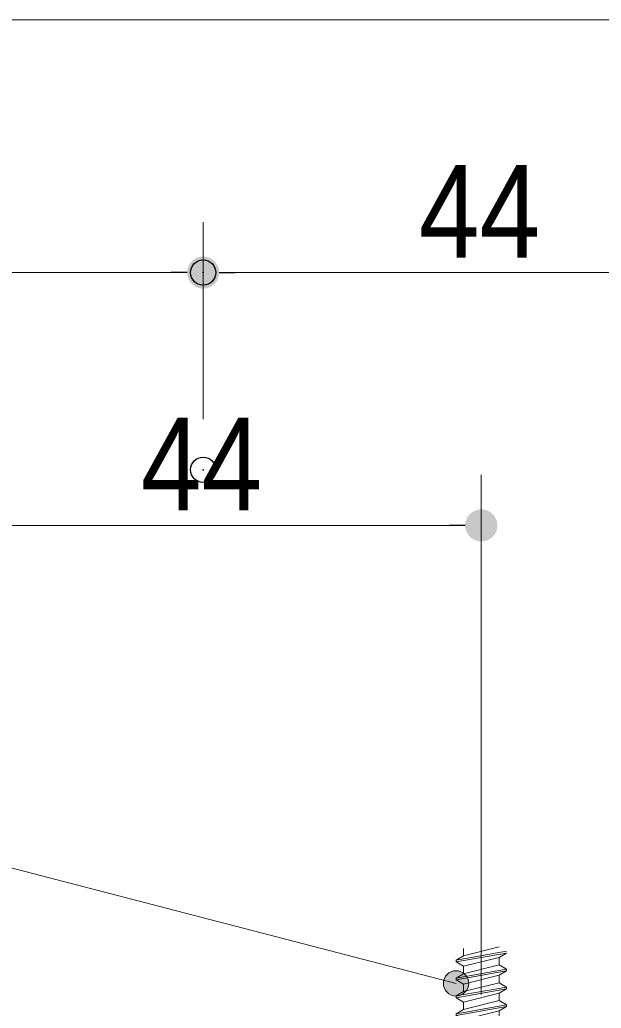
# Model space of a CAD drawing. Units: millimetres, scale not verified. Extents: x -6062 to 6062, y -3045 to 3045.
# Drawn here: x 1038.1 to 1268.1, y 1014 to 1405 of the extents above; entities that cross this region are included whole.
import ezdxf
from ezdxf.enums import TextEntityAlignment as Align

# ---------------------------------------------------------------- set-up
doc = ezdxf.new("R2010")
doc.units = ezdxf.units.MM
doc.header["$LTSCALE"] = 20
doc.header["$PDMODE"] = 32
doc.header["$PDSIZE"] = 10
doc.linetypes.add('USER2', pattern=[2.91, 1.76, -0.4, 0.35, -0.4])
for name, color, linetype, lineweight in [('0-0_3一般', 7, 'Continuous', 15), ('0-1_2寸法-3', 7, 'Continuous', 15), ('0-2_2寸法-1', 7, 'Continuous', 15), ('0-3_0', 7, 'Continuous', 25)]:
    doc.layers.add(name, color=color, linetype=linetype, lineweight=lineweight)
doc.layers.add('0-4_Defpoints', color=7, linetype='Continuous')
doc.styles.add('ＭＳ Ｐゴシック', font='')
doc.styles.get('ＭＳ Ｐゴシック').set_extended_font_data('MS PGothic')

# ---------------------------------------------------------------- blocks, each defined once
blk = doc.blocks.new('グループ-19')
at = {"layer": '0-0_3一般'}
for p, q in [((60303.7, 20765.3), (60023.7, 20694.6)), ((60023.7, 20753.4), (60023.7, 20694.6)), ((59963.7, 20646.7), (60363.7, 20717.3)), ((59963.7, 20646.7), (59963.7, 20660)), ((60303.7, 20682.7), (60363.7, 20717.3)), ((60303.7, 20682.7), (60303.7, 20624)), ((60363.7, 20589.3), (59963.7, 20518.7)), ((60023.7, 20612), (60023.7, 20553.3)), ((60303.7, 20541.4), (60363.7, 20576)), ((59963.7, 20518.7), (60023.7, 20553.3)), ((59963.7, 20505.3), (59963.7, 20518.7)), ((59963.7, 20505.3), (60023.7, 20470.7)), ((60023.7, 20470.7), (60303.7, 20541.4)), ((60303.7, 20541.4), (60303.7, 20482.6)), ((59963.7, 20364), (60363.7, 20434.7)), ((60303.7, 20482.6), (60023.7, 20412)), ((60023.7, 20470.7), (60023.7, 20412)), ((60363.7, 20448), (60303.7, 20482.6)), ((60303.7, 20400), (60363.7, 20434.7)), ((60363.7, 20434.7), (60363.7, 20448)), ((59963.7, 20364), (59963.7, 20377.3)), ((60303.7, 20400), (60303.7, 20341.3)), ((60363.7, 20306.7), (59963.7, 20236)), ((59963.7, 20236), (60023.7, 20270.6)), ((60023.7, 20329.4), (60023.7, 20270.6)), ((60023.7, 20188), (60303.7, 20258.7)), ((60303.7, 20258.7), (60363.7, 20293.3)), ((60303.7, 20258.7), (60303.7, 20200)), ((59963.7, 20222.7), (59963.7, 20236)), ((59963.7, 20222.7), (60023.7, 20188)), ((60303.7, 20200), (60023.7, 20129.3)), ((60023.7, 20188), (60023.7, 20129.3)), ((60363.7, 20165.3), (60303.7, 20200)), ((59963.7, 20081.3), (60363.7, 20152)), ((60303.7, 20117.4), (60363.7, 20152)), ((60303.7, 20117.4), (60303.7, 20058.6)), ((60363.7, 20152), (60363.7, 20165.3)), ((59963.7, 20081.3), (59963.7, 20094.7)), ((60363.7, 20024), (59963.7, 19953.3)), ((60023.7, 20046.7), (60023.7, 19988)), ((59963.7, 19953.3), (60023.7, 19988)), ((59963.7, 19940), (59963.7, 19953.3)), ((59963.7, 19940), (60023.5, 19905.5)), ((60023.7, 19905.4), (60303.7, 19976)), ((60303.7, 19976), (60363.7, 20010.7)), ((60303.7, 19976), (60303.7, 19910)), ((60023.5, 19905.5), (60023.7, 19905.4)), ((59973.7, 19860), (60353.7, 19860)), ((60353.7, 19860), (60513.7, 19860)), ((60513.7, 19860), (60513.7, 19787.8))]:
    blk.add_line(p, q, dxfattribs=at)
at = {"layer": '0-0_3一般', "linetype": 'USER2'}
blk.add_line((60163.7, 19600), (60163.7, 19551.7), dxfattribs=at)
at = {"layer": '0-0_3一般'}
for points in [[(60363.7, 20730.7), (59963.7, 20660), (60023.7, 20694.6)], [(59963.7, 20646.7), (60023.7, 20612), (60303.7, 20682.7)], [(59963.7, 20505.3), (60363.7, 20576), (60363.7, 20589.3)], [(60363.7, 20589.3), (60303.7, 20624), (60023.7, 20553.3)], [(60363.7, 20448), (59963.7, 20377.3), (60023.7, 20412)], [(59963.7, 20364), (60023.7, 20329.4), (60303.7, 20400)], [(60363.7, 20306.7), (60303.7, 20341.3), (60023.7, 20270.6)], [(59963.7, 20222.7), (60363.7, 20293.3), (60363.7, 20306.7)], [(60363.7, 20165.3), (59963.7, 20094.7), (60023.7, 20129.3)], [(59963.7, 20081.3), (60023.7, 20046.7), (60303.7, 20117.4)], [(59963.7, 19940), (60363.7, 20010.7), (60363.7, 20024)], [(60363.7, 20024), (60303.7, 20058.6), (60023.7, 19988)], [(59813.7, 19787.8), (59813.7, 19860), (59973.7, 19860)]]:
    blk.add_lwpolyline(points, dxfattribs=at)
for centre, radius, start, end in [((59973.7, 19910), 50, 270, 354.8103), ((60353.7, 19910), 50, 180, 270), ((59913.7, 19787.8), 100, 180, 231.31781), ((60413.7, 19787.8), 100, 308.68219, 0), ((60163.7, 20100), 500, 231.31781, 270), ((60163.7, 20100), 500, 270, 308.68219)]:
    blk.add_arc(centre, radius, start, end, dxfattribs=at)
blk = doc.blocks.new('グループ-20')
at = {"layer": '0-0_3一般'}
blk.add_blockref('グループ-19', (0, 0), dxfattribs=at)
blk = doc.blocks.new('_Dot')
at = {"layer": '0-3_0'}
blk.add_line((-10, 0), (-20, 0), dxfattribs=at)
for points in [[(0, 0), (-8.09, 5.88), (-7.29, 6.85)], [(0, 0), (-7.29, 6.85), (-6.37, 7.71)], [(0, 0), (-6.37, 7.71), (-5.36, 8.44)], [(0, 0), (-5.36, 8.44), (-4.26, 9.05)], [(0, 0), (-4.26, 9.05), (-3.09, 9.51)], [(0, 0), (-3.09, 9.51), (-1.87, 9.82)], [(0, 0), (-1.87, 9.82), (-0.63, 9.98)], [(0, 0), (-0.63, 9.98), (0.63, 9.98)], [(0, 0), (0.63, 9.98), (1.87, 9.82)], [(0, 0), (1.87, 9.82), (3.09, 9.51)], [(0, 0), (3.09, 9.51), (4.26, 9.05)], [(0, 0), (4.26, 9.05), (5.36, 8.44)], [(0, 0), (5.36, 8.44), (6.37, 7.71)], [(0, 0), (6.37, 7.71), (7.29, 6.85)], [(0, 0), (7.29, 6.85), (8.09, 5.88)], [(0, 0), (-10, 0), (-9.92, 1.25)], [(0, 0), (-9.92, -1.25), (-10, 0)], [(0, 0), (-9.92, 1.25), (-9.69, 2.49)], [(0, 0), (-9.69, -2.49), (-9.92, -1.25)], [(0, 0), (-9.69, 2.49), (-9.3, 3.68)], [(0, 0), (-9.3, -3.68), (-9.69, -2.49)], [(0, 0), (-9.3, 3.68), (-8.76, 4.82)], [(0, 0), (-8.76, -4.82), (-9.3, -3.68)], [(0, 0), (-8.76, 4.82), (-8.09, 5.88)], [(0, 0), (-8.09, -5.88), (-8.76, -4.82)], [(0, 0), (-7.29, -6.85), (-8.09, -5.88)], [(0, 0), (-6.37, -7.71), (-7.29, -6.85)], [(0, 0), (-5.36, -8.44), (-6.37, -7.71)], [(0, 0), (-4.26, -9.05), (-5.36, -8.44)], [(0, 0), (-3.09, -9.51), (-4.26, -9.05)], [(0, 0), (-1.87, -9.82), (-3.09, -9.51)], [(0, 0), (-0.63, -9.98), (-1.87, -9.82)], [(0, 0), (0.63, -9.98), (-0.63, -9.98)], [(0, 0), (8.09, 5.88), (8.76, 4.82)], [(0, 0), (8.76, 4.82), (9.3, 3.68)], [(0, 0), (9.3, 3.68), (9.69, 2.49)], [(0, 0), (9.69, 2.49), (9.92, 1.25)], [(0, 0), (9.92, 1.25), (10, 0)], [(0, 0), (1.87, -9.82), (0.63, -9.98)], [(0, 0), (3.09, -9.51), (1.87, -9.82)], [(0, 0), (4.26, -9.05), (3.09, -9.51)], [(0, 0), (5.36, -8.44), (4.26, -9.05)], [(0, 0), (6.37, -7.71), (5.36, -8.44)], [(0, 0), (7.29, -6.85), (6.37, -7.71)], [(0, 0), (8.09, -5.88), (7.29, -6.85)], [(0, 0), (8.76, -4.82), (8.09, -5.88)], [(0, 0), (9.3, -3.68), (8.76, -4.82)], [(0, 0), (9.69, -2.49), (9.3, -3.68)], [(0, 0), (9.92, -1.25), (9.69, -2.49)], [(0, 0), (10, 0), (9.92, -1.25)]]:
    blk.add_solid(points, dxfattribs=at)

msp = doc.modelspace()

# ---------------------------------------------------------------- hatches: boundary and pattern name
at = {"layer": '0-1_2寸法-3'}
msp.add_hatch(color=256, dxfattribs=at).paths.add_polyline_path([(1215.69, 1023.87, 1), (1205.68, 1023.87, 1)])

# ---------------------------------------------------------------- linework, layer by layer
msp.add_line((512.86, 1205), (1210.68, 1023.87), dxfattribs=at)
msp.add_circle((1210.68, 1023.87), 5.01, dxfattribs=at)
at = {"layer": '0-2_2寸法-1'}
for p, q in [((683.4, 1405), (1317.97, 1405)), ((1110.68, 1247), (1110.68, 1325)), ((1110.68, 1247), (1110.68, 1325)), ((903.4, 1305), (1097.97, 1305)), ((1317.97, 1305), (1123.4, 1305)), ((1220.68, 1019.5), (1220.68, 1225)), ((1207.97, 1205), (1013.4, 1205))]:
    msp.add_line(p, q, dxfattribs=at)
at = {"layer": '0-4_Defpoints'}
for p in [(1110.68, 1305), (1110.68, 1227)]:
    msp.add_point(p, dxfattribs=at)

# ---------------------------------------------------------------- block references
at = {"layer": '0-0_3一般', "xscale": 0.05, "yscale": 0.05}
msp.add_blockref('グループ-20', (-1787.5, 0), dxfattribs=at)
at = {"layer": '0-2_2寸法-1', "xscale": 0.6356201, "yscale": 0.6356201}
for p in [(1110.68, 1305), (1220.68, 1205)]:
    msp.add_blockref('_Dot', p, dxfattribs=at)
at = {"layer": '0-2_2寸法-1', "xscale": 0.6356201, "yscale": 0.6356201, "rotation": 180}
msp.add_blockref('_Dot', (1110.68, 1305), dxfattribs=at)

# ---------------------------------------------------------------- texts
at = {"layer": '0-2_2寸法-1', "style": 'ＭＳ Ｐゴシック', "width": 0.9}
for p in [(1195.99, 1299.94), (1085.99, 1199.94)]:
    msp.add_text('44', height=36.66, dxfattribs=at).set_placement(p, align=Align.BOTTOM_LEFT)

doc.saveas('drawing.dxf')
